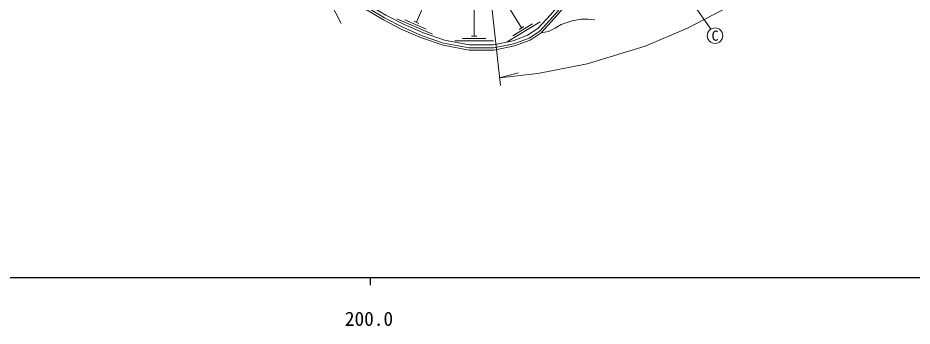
# Model space of a CAD drawing. Units: millimetres at full size, sheet at 1:1000; details may follow other scales. Extents: x 40000 to 680000, y 20000 to 380000.
# Drawn here: x 222400 to 338142, y 198715 to 238586 of the extents above; entities that cross this region are included whole.
import ezdxf
from ezdxf.enums import TextEntityAlignment as Align

# ---------------------------------------------------------------- set-up
doc = ezdxf.new("R2010")
doc.units = ezdxf.units.MM
doc.header["$LTSCALE"] = 1000
for name, color, linetype, lineweight in [('M-BGD', 7, 'Continuous', 13), ('M-STR-HTXT', 7, 'Continuous', 13), ('M-STR-STRC', 7, 'Continuous', 13), ('M-TTL-BAND', 7, 'Continuous', 25)]:
    doc.layers.add(name, color=color, linetype=linetype, lineweight=lineweight)
doc.styles.add('ＭＳ ゴシック', font='')
doc.styles.get('ＭＳ ゴシック').set_extended_font_data('MS Gothic')

msp = doc.modelspace()

# ---------------------------------------------------------------- linework, layer by layer
at = {"layer": 'M-BGD'}
for p, q in [((273993, 238020), (276247, 243238)), ((281458, 236205), (281458, 241972)), ((287567, 237282), (284637, 242085)), ((262879, 240531), (264223, 237849)), ((271460, 238460), (276050, 236477)), ((272497, 238339), (275251, 237149)), ((273672, 238158), (274314, 237881)), ((285745, 235468), (290014, 238071)), ((286443, 236244), (289004, 237807)), ((287268, 237099), (287866, 237464)), ((281108, 236205), (281808, 236205)), ((278958, 235605), (283958, 235605)), ((279958, 235905), (282958, 235905))]:
    msp.add_line(p, q, dxfattribs=at)
for points in [[(301784, 249570), (300650, 248869), (299864, 248331), (298506, 247160), (295746, 244135), (291331, 239002), (289677, 237194), (288382, 236337), (286495, 235625), (283947, 235101), (280855, 235094), (277607, 235718), (274889, 236652), (272383, 237735), (270044, 238933), (267843, 240244), (266124, 242125), (265295, 243226), (263590, 245821), (260343, 250916)], [(302233, 249025), (301032, 248282), (300292, 247776), (298995, 246657), (296270, 243671), (291855, 238537), (290135, 236658), (288702, 235710), (286690, 234951), (284019, 234401), (280790, 234394), (277426, 235040), (274636, 235999), (272084, 237101), (269705, 238320), (267396, 239696), (265585, 241677), (264722, 242823), (263002, 245441), (260322, 249645)], [(302040, 249258), (300868, 248533), (300109, 248014), (298786, 246872), (296046, 243870), (291630, 238736), (289939, 236888), (288565, 235978), (286606, 235240), (283988, 234701), (280818, 234694), (277503, 235330), (274745, 236279), (272212, 237373), (269850, 238583), (267587, 239931), (265816, 241869), (264967, 242996), (263254, 245604), (260575, 249807)], [(290135, 236658), (291098, 236833), (291928, 237268), (292735, 237749), (294129, 238199), (295295, 238404), (296234, 238404), (297090, 238321)]]:
    msp.add_lwpolyline(points, dxfattribs=at)
at = {"layer": 'M-STR-HTXT'}
for p, q in [((296775, 259489), (312071, 237112)), ((281944, 256570), (284862, 229856)), ((284754, 230850), (287131, 231462))]:
    msp.add_line(p, q, dxfattribs=at)
msp.add_lwpolyline([(284754, 230850), (289716, 231409), (296070, 232657), (303576, 234948), (309069, 237238), (314632, 240151), (319422, 243214), (329392, 249921), (332252, 251368), (334505, 252325), (337227, 253246), (340654, 254103), (344194, 254614), (347545, 254865), (351838, 254990), (358476, 254913)], dxfattribs=at)
at = {"layer": 'M-STR-STRC'}
msp.add_circle((312635, 236287), 1000, dxfattribs=at)
at = {"layer": 'M-TTL-BAND'}
for p, q in [((40000, 205000), (579000, 205000)), ((268000, 205000), (268000, 204000))]:
    msp.add_line(p, q, dxfattribs=at)

# ---------------------------------------------------------------- texts
at = {"layer": 'M-STR-STRC', "style": 'ＭＳ ゴシック'}
msp.add_text('C', height=1320, dxfattribs=at).set_placement((312635, 236287), align=Align.MIDDLE_CENTER)
at = {"layer": 'M-TTL-BAND', "style": 'ＭＳ ゴシック'}
msp.add_text('200.0', height=1833, dxfattribs=at).set_placement((267844, 198195), align=Align.BOTTOM_CENTER)

doc.saveas('drawing.dxf')
